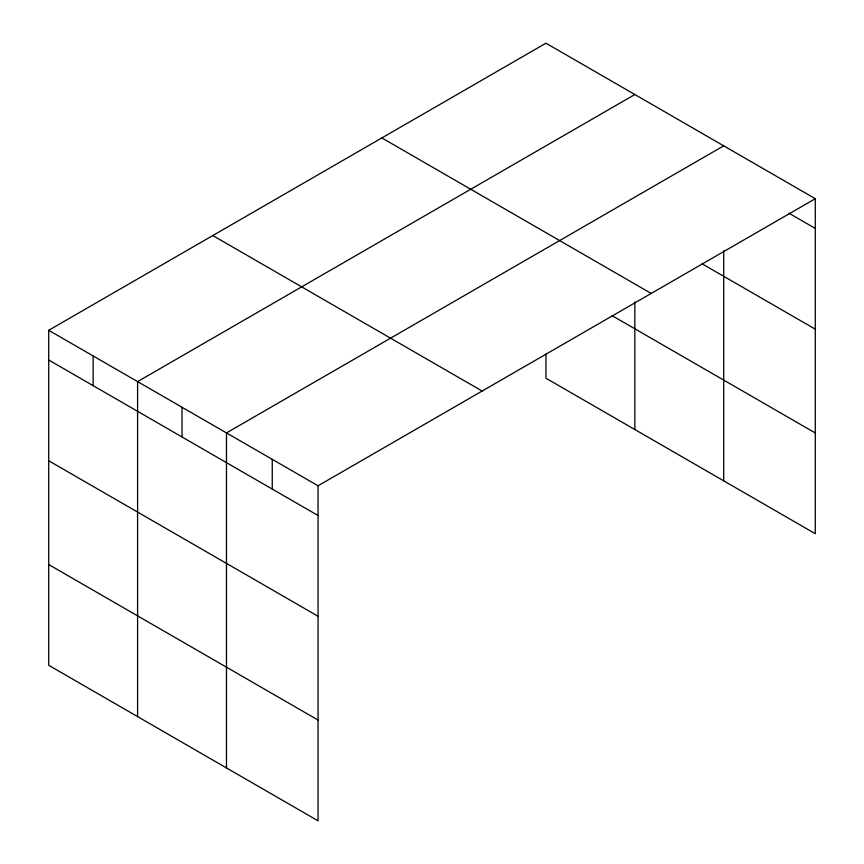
<?xml version="1.0" encoding="UTF-8"?>
<svg xmlns="http://www.w3.org/2000/svg" width="864" height="864" viewBox="0 0 864 864"><rect width="100%" height="100%" fill="white"/><g stroke="black" fill="none" stroke-linecap="round" stroke-linejoin="round"><path stroke-width="1.3" d="M815.292 198.709L545.951 43.2L48.708 330.286L48.708 665.291L318.049 820.8L318.049 485.784L815.292 198.709L815.292 533.714L545.951 378.216L545.951 354.035M723.719 250.787L723.719 480.848M634.835 94.522L137.592 381.596L137.592 716.612M723.719 145.832L226.476 432.918L226.476 767.923M788.972 213.235L815.292 228.431M702.065 263.801L815.292 329.173M381.856 137.938L651.208 293.447M612.047 315.63L815.292 432.972M212.792 235.548L482.144 391.046M48.708 330.286L318.049 485.784M48.708 360.007L318.049 515.516M48.708 460.75L318.049 616.259M48.708 564.548L318.049 720.058M634.835 301.828L634.835 429.527M272.257 459.356L272.257 489.078M182.034 407.257L182.034 436.979M93.15 355.936L93.15 385.668"/></g></svg>
